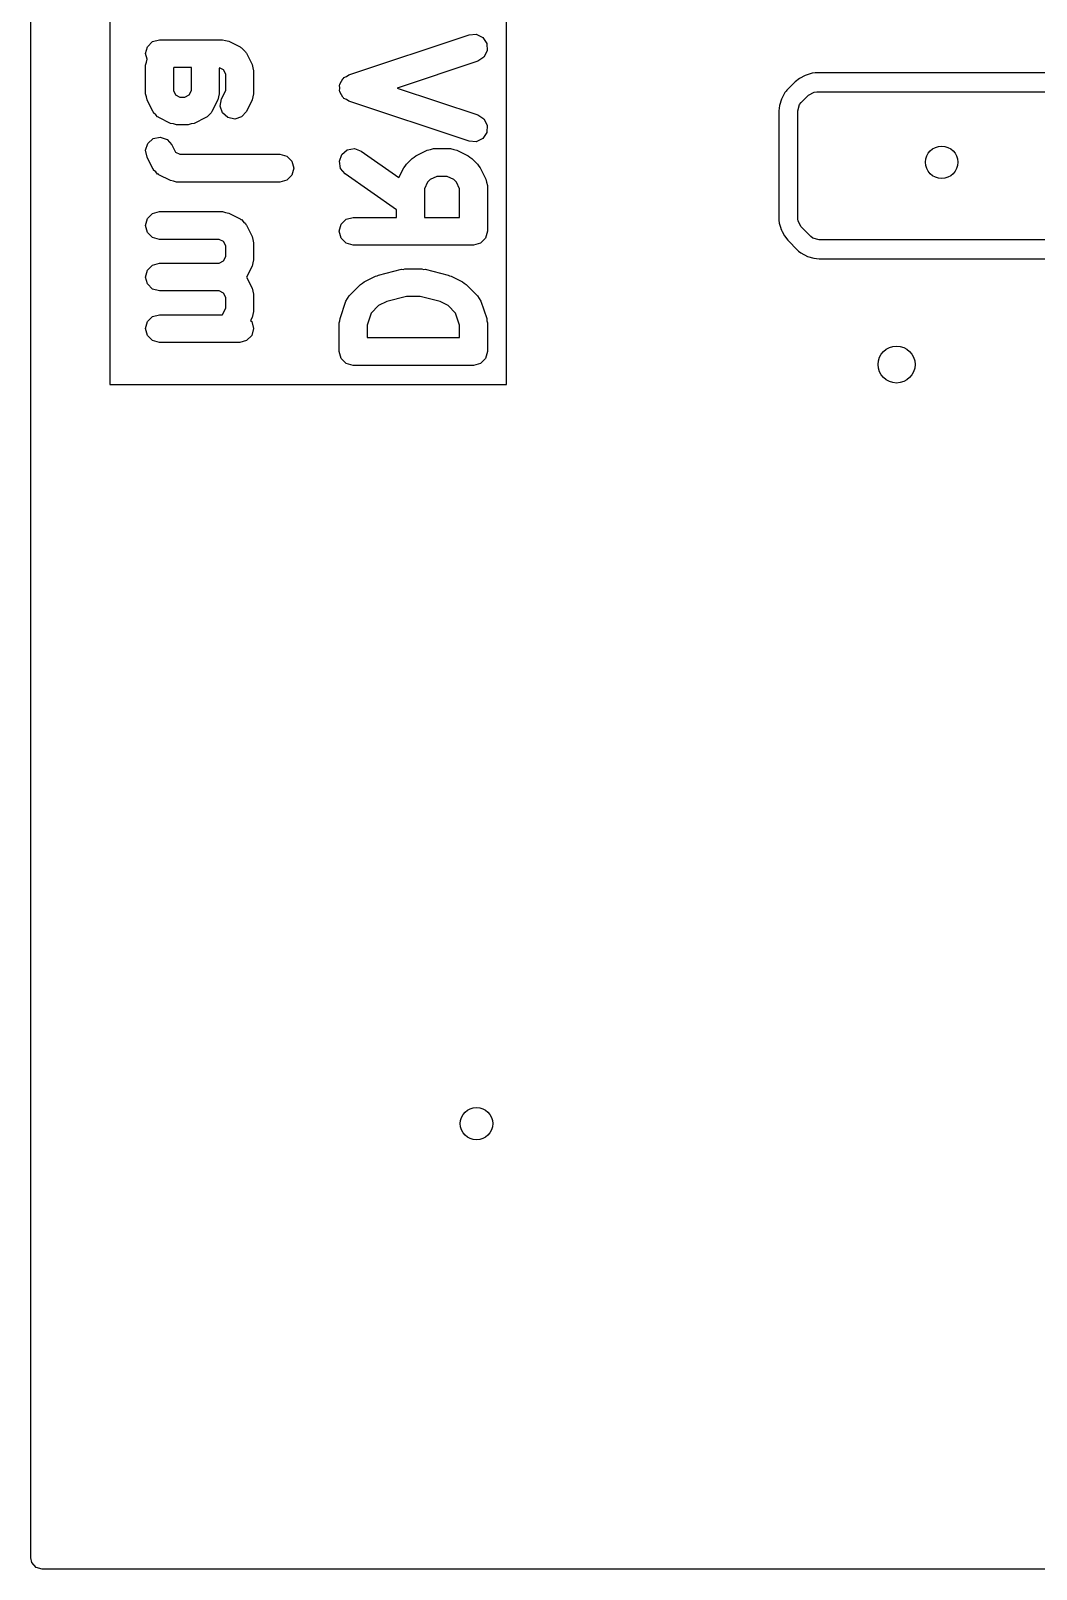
# Model space of a CAD drawing. Extents: x 0.1 to 2.08, y 0.21 to 1.79.
# Drawn here: x 0.102 to 0.529, y 0.21 to 0.865 of the extents above; entities that cross this region are included whole.
import ezdxf

# ---------------------------------------------------------------- set-up
doc = ezdxf.new("R2010")
doc.units = 0
doc.header["$MEASUREMENT"] = 0
doc.layers.add('BLACK', color=7, linetype='CONTINUOUS')

msp = doc.modelspace()

# ---------------------------------------------------------------- linework, layer by layer
at = {"layer": 'BLACK', "linetype": 'CONTINUOUS'}
for p, q in [((0.101752, 0.585954), (0.101752, 1.30054)), ((0.135373, 1.30054), (0.135373, 0.714526)), ((0.304074, 0.714526), (0.304074, 1.16481)), ((0.150579, 0.855268), (0.15137, 0.858221)), ((0.15137, 0.858221), (0.153531, 0.860382)), ((0.153531, 0.860382), (0.156484, 0.861174)), ((0.156484, 0.861174), (0.183293, 0.861174)), ((0.183293, 0.861174), (0.184604, 0.860822)), ((0.184604, 0.860822), (0.185934, 0.86055)), ((0.185934, 0.86055), (0.190809, 0.858113)), ((0.190809, 0.858113), (0.191079, 0.857873)), ((0.191079, 0.857873), (0.191421, 0.857759)), ((0.191421, 0.857759), (0.192208, 0.856872)), ((0.237018, 0.846247), (0.288199, 0.863308)), ((0.288199, 0.863308), (0.291251, 0.863491)), ((0.291251, 0.863491), (0.293985, 0.862124)), ((0.293985, 0.862124), (0.295669, 0.859573)), ((0.295669, 0.859573), (0.295852, 0.856521)), ((0.151191, 0.852982), (0.150579, 0.855268)), ((0.150579, 0.850394), (0.15093, 0.851705)), ((0.15093, 0.851705), (0.151191, 0.852982)), ((0.192208, 0.856872), (0.193096, 0.856085)), ((0.193096, 0.856085), (0.19321, 0.855742)), ((0.19321, 0.855742), (0.19345, 0.855472)), ((0.19345, 0.855472), (0.195887, 0.850598)), ((0.291934, 0.852103), (0.25756, 0.840645)), ((0.294485, 0.853787), (0.291934, 0.852103)), ((0.295852, 0.856521), (0.294485, 0.853787)), ((0.150579, 0.838208), (0.150579, 0.850394)), ((0.162571, 0.849363), (0.16239, 0.849)), ((0.16239, 0.849), (0.16239, 0.839602)), ((0.170076, 0.849363), (0.162571, 0.849363)), ((0.170076, 0.839602), (0.170076, 0.849363)), ((0.182035, 0.849295), (0.181887, 0.849)), ((0.181887, 0.849), (0.181887, 0.838208)), ((0.183766, 0.848429), (0.182035, 0.849295)), ((0.184699, 0.846562), (0.183766, 0.848429)), ((0.184699, 0.839602), (0.184699, 0.846562)), ((0.195887, 0.850598), (0.196159, 0.849268)), ((0.196159, 0.849268), (0.19651, 0.847957)), ((0.19651, 0.847957), (0.19651, 0.838208)), ((0.233937, 0.843502), (0.234467, 0.844563)), ((0.234467, 0.844563), (0.234769, 0.844762)), ((0.234769, 0.844762), (0.234967, 0.845063)), ((0.234967, 0.845063), (0.236028, 0.845594)), ((0.236028, 0.845594), (0.237018, 0.846247)), ((0.428693, 0.844671), (0.426849, 0.843291)), ((0.431107, 0.845989), (0.428693, 0.844671)), ((0.43412, 0.846933), (0.431107, 0.845989)), ((0.435372, 0.847067), (0.43412, 0.846933)), ((0.435373, 0.847067), (0.435372, 0.847067)), ((0.435372, 0.847067), (0.435372, 0.847067)), ((0.435372, 0.847067), (0.435372, 0.847067)), ((0.435805, 0.847091), (0.435373, 0.847067)), ((0.718978, 0.847091), (0.435805, 0.847091)), ((0.15093, 0.836897), (0.150579, 0.838208)), ((0.16239, 0.839602), (0.163323, 0.837735)), ((0.169143, 0.837735), (0.170076, 0.839602)), ((0.181887, 0.838208), (0.181536, 0.836897)), ((0.182886, 0.835974), (0.184699, 0.839602)), ((0.19651, 0.838208), (0.196159, 0.836896)), ((0.2331, 0.841829), (0.233261, 0.842152)), ((0.233171, 0.840645), (0.2331, 0.841829)), ((0.2331, 0.839461), (0.233171, 0.840645)), ((0.233262, 0.839138), (0.2331, 0.839461)), ((0.233261, 0.842152), (0.233283, 0.842512)), ((0.233283, 0.838777), (0.233262, 0.839138)), ((0.233283, 0.842512), (0.233937, 0.843502)), ((0.233937, 0.837788), (0.233283, 0.838777)), ((0.25756, 0.840645), (0.291934, 0.829187)), ((0.422475, 0.838693), (0.421012, 0.835897)), ((0.422996, 0.83934), (0.422475, 0.838693)), ((0.423266, 0.839675), (0.422996, 0.83934)), ((0.423555, 0.839997), (0.423266, 0.839675)), ((0.426849, 0.843291), (0.423555, 0.839997)), ((0.426849, 0.843291), (0.426849, 0.843291)), ((0.426849, 0.843291), (0.426849, 0.843291)), ((0.43257, 0.83757), (0.434984, 0.838888)), ((0.434984, 0.838888), (0.436022, 0.839)), ((0.436022, 0.839), (0.718978, 0.839)), ((0.151202, 0.835567), (0.15093, 0.836897)), ((0.153639, 0.830692), (0.151202, 0.835567)), ((0.163323, 0.837735), (0.16519, 0.836802)), ((0.16519, 0.836802), (0.167276, 0.836802)), ((0.167276, 0.836802), (0.169143, 0.837735)), ((0.181264, 0.835567), (0.178826, 0.830692)), ((0.181536, 0.836897), (0.181264, 0.835567)), ((0.182273, 0.832979), (0.182886, 0.835974)), ((0.183239, 0.830079), (0.182273, 0.832979)), ((0.195887, 0.835567), (0.19345, 0.830692)), ((0.196159, 0.836896), (0.195887, 0.835567)), ((0.234467, 0.836727), (0.233937, 0.837788)), ((0.234768, 0.836528), (0.234467, 0.836727)), ((0.234967, 0.836226), (0.234768, 0.836528)), ((0.236028, 0.835696), (0.234967, 0.836226)), ((0.237018, 0.835042), (0.236028, 0.835696)), ((0.288199, 0.817982), (0.237018, 0.835042)), ((0.420237, 0.833258), (0.419909, 0.830978)), ((0.421012, 0.835897), (0.420237, 0.833258)), ((0.421012, 0.835897), (0.421012, 0.835897)), ((0.428, 0.830978), (0.428775, 0.833617)), ((0.428775, 0.833617), (0.42943, 0.83443)), ((0.42943, 0.83443), (0.43257, 0.83757)), ((0.153879, 0.830422), (0.153639, 0.830692)), ((0.153993, 0.830079), (0.153879, 0.830422)), ((0.15488, 0.829293), (0.153993, 0.830079)), ((0.155667, 0.828405), (0.15488, 0.829293)), ((0.15601, 0.828291), (0.155667, 0.828405)), ((0.15628, 0.828051), (0.15601, 0.828291)), ((0.161155, 0.825614), (0.15628, 0.828051)), ((0.162484, 0.825342), (0.161155, 0.825614)), ((0.163796, 0.824991), (0.162484, 0.825342)), ((0.16867, 0.824991), (0.163796, 0.824991)), ((0.169981, 0.825342), (0.16867, 0.824991)), ((0.171311, 0.825614), (0.169981, 0.825342)), ((0.176185, 0.828051), (0.171311, 0.825614)), ((0.176456, 0.828291), (0.176185, 0.828051)), ((0.176798, 0.828405), (0.176456, 0.828291)), ((0.177585, 0.829293), (0.176798, 0.828405)), ((0.178473, 0.830079), (0.177585, 0.829293)), ((0.178587, 0.830422), (0.178473, 0.830079)), ((0.178826, 0.830692), (0.178587, 0.830422)), ((0.185527, 0.828051), (0.183239, 0.830079)), ((0.188521, 0.827438), (0.185527, 0.828051)), ((0.191421, 0.828405), (0.188521, 0.827438)), ((0.19345, 0.830692), (0.191421, 0.828405)), ((0.291934, 0.829187), (0.294485, 0.827503)), ((0.294485, 0.827503), (0.295852, 0.824769)), ((0.419909, 0.830978), (0.419909, 0.784806)), ((0.428, 0.785022), (0.428, 0.830978)), ((0.151556, 0.81709), (0.153843, 0.819118)), ((0.153843, 0.819118), (0.156838, 0.819731)), ((0.156838, 0.819731), (0.159738, 0.818764)), ((0.159738, 0.818764), (0.161766, 0.816477)), ((0.293985, 0.819166), (0.291251, 0.817799)), ((0.295669, 0.821717), (0.293985, 0.819166)), ((0.295852, 0.824769), (0.295669, 0.821717)), ((0.150589, 0.81419), (0.151556, 0.81709)), ((0.151202, 0.811195), (0.150589, 0.81419)), ((0.161766, 0.816477), (0.163323, 0.813363)), ((0.163323, 0.813363), (0.16519, 0.81243)), ((0.16519, 0.81243), (0.207665, 0.81243)), ((0.207665, 0.81243), (0.210618, 0.811639)), ((0.233003, 0.809475), (0.234048, 0.812348)), ((0.234048, 0.812348), (0.236389, 0.814313)), ((0.236389, 0.814313), (0.2394, 0.814845)), ((0.2394, 0.814845), (0.242272, 0.813799)), ((0.242272, 0.813799), (0.258329, 0.80256)), ((0.26478, 0.811175), (0.265491, 0.811806)), ((0.265491, 0.811806), (0.270365, 0.814243)), ((0.270365, 0.814243), (0.271695, 0.814516)), ((0.271695, 0.814516), (0.273006, 0.814867)), ((0.273006, 0.814867), (0.280318, 0.814867)), ((0.280318, 0.814867), (0.281629, 0.814516)), ((0.281629, 0.814516), (0.282959, 0.814243)), ((0.282959, 0.814243), (0.287833, 0.811806)), ((0.287833, 0.811806), (0.288545, 0.811176)), ((0.291251, 0.817799), (0.288199, 0.817982)), ((0.153639, 0.80632), (0.151202, 0.811195)), ((0.153879, 0.80605), (0.153639, 0.80632)), ((0.153993, 0.805708), (0.153879, 0.80605)), ((0.15488, 0.804921), (0.153993, 0.805708)), ((0.210618, 0.811639), (0.212779, 0.809477)), ((0.212779, 0.809477), (0.213571, 0.806524)), ((0.213571, 0.806524), (0.212779, 0.803571)), ((0.233534, 0.806465), (0.233003, 0.809475)), ((0.235499, 0.804123), (0.233534, 0.806465)), ((0.258329, 0.80256), (0.260413, 0.806728)), ((0.260413, 0.806728), (0.261044, 0.807439)), ((0.261044, 0.807439), (0.261519, 0.808263)), ((0.261519, 0.808263), (0.263956, 0.8107)), ((0.263956, 0.8107), (0.26478, 0.811175)), ((0.288545, 0.811176), (0.289368, 0.8107)), ((0.289368, 0.8107), (0.291805, 0.808263)), ((0.291805, 0.808263), (0.292281, 0.807439)), ((0.292281, 0.807439), (0.292912, 0.806728)), ((0.292912, 0.806728), (0.295349, 0.801854)), ((0.155667, 0.804033), (0.15488, 0.804921)), ((0.15601, 0.803919), (0.155667, 0.804033)), ((0.15628, 0.803679), (0.15601, 0.803919)), ((0.161155, 0.801242), (0.15628, 0.803679)), ((0.162485, 0.80097), (0.161155, 0.801242)), ((0.163796, 0.800619), (0.162485, 0.80097)), ((0.207665, 0.800619), (0.163796, 0.800619)), ((0.210618, 0.80141), (0.207665, 0.800619)), ((0.212779, 0.803571), (0.210618, 0.80141)), ((0.257352, 0.788826), (0.235499, 0.804123)), ((0.270548, 0.800589), (0.269163, 0.797819)), ((0.27163, 0.801671), (0.270548, 0.800589)), ((0.2744, 0.803056), (0.27163, 0.801671)), ((0.278924, 0.803056), (0.2744, 0.803056)), ((0.281694, 0.801671), (0.278924, 0.803056)), ((0.282776, 0.800589), (0.281694, 0.801671)), ((0.284161, 0.797819), (0.282776, 0.800589)), ((0.295349, 0.801854), (0.295621, 0.800524)), ((0.295621, 0.800524), (0.295972, 0.799213)), ((0.295972, 0.799213), (0.295972, 0.779715)), ((0.269163, 0.797819), (0.269163, 0.785621)), ((0.284161, 0.785621), (0.284161, 0.797819)), ((0.15137, 0.785105), (0.153531, 0.787267)), ((0.153531, 0.787267), (0.156484, 0.788058)), ((0.156484, 0.788058), (0.183293, 0.788058)), ((0.183293, 0.788058), (0.184604, 0.787706)), ((0.184604, 0.787706), (0.185934, 0.787434)), ((0.185934, 0.787434), (0.190809, 0.784997)), ((0.235933, 0.784829), (0.238886, 0.785621)), ((0.238886, 0.785621), (0.257352, 0.785621)), ((0.257352, 0.785621), (0.257352, 0.788826)), ((0.269163, 0.785621), (0.284161, 0.785621)), ((0.150579, 0.782152), (0.15137, 0.785105)), ((0.15137, 0.7792), (0.150579, 0.782152)), ((0.153531, 0.777038), (0.15137, 0.7792)), ((0.190809, 0.784997), (0.191079, 0.784758)), ((0.191079, 0.784758), (0.191421, 0.784643)), ((0.191421, 0.784643), (0.192208, 0.783756)), ((0.192208, 0.783756), (0.193096, 0.782969)), ((0.193096, 0.782969), (0.19321, 0.782626)), ((0.19321, 0.782626), (0.19345, 0.782356)), ((0.19345, 0.782356), (0.195887, 0.777482)), ((0.23298, 0.779715), (0.233771, 0.782668)), ((0.233771, 0.776762), (0.23298, 0.779715)), ((0.233771, 0.782668), (0.235933, 0.784829)), ((0.295972, 0.779715), (0.295181, 0.776762)), ((0.419909, 0.784806), (0.419933, 0.784372)), ((0.419933, 0.784372), (0.419933, 0.784372)), ((0.419933, 0.784372), (0.420067, 0.78312)), ((0.420067, 0.78312), (0.420067, 0.783119)), ((0.420067, 0.783119), (0.42072, 0.781037)), ((0.42072, 0.781037), (0.42079, 0.78081)), ((0.42079, 0.78081), (0.421011, 0.780107)), ((0.421011, 0.780107), (0.421011, 0.780107)), ((0.421011, 0.780107), (0.421321, 0.779539)), ((0.421321, 0.779539), (0.422329, 0.777693)), ((0.428112, 0.783984), (0.428, 0.785022)), ((0.42943, 0.78157), (0.428112, 0.783984)), ((0.43357, 0.77743), (0.42943, 0.78157)), ((0.156484, 0.776247), (0.153531, 0.777038)), ((0.181899, 0.776247), (0.156484, 0.776247)), ((0.183766, 0.775313), (0.181899, 0.776247)), ((0.184699, 0.773447), (0.183766, 0.775313)), ((0.184699, 0.768923), (0.184699, 0.773447)), ((0.195887, 0.777482), (0.196159, 0.776152)), ((0.196159, 0.776152), (0.19651, 0.774841)), ((0.19651, 0.774841), (0.19651, 0.767529)), ((0.235933, 0.774601), (0.233771, 0.776762)), ((0.238886, 0.77381), (0.235933, 0.774601)), ((0.263258, 0.77381), (0.238886, 0.77381)), ((0.290067, 0.77381), (0.263258, 0.77381)), ((0.293019, 0.774601), (0.290067, 0.77381)), ((0.295181, 0.776762), (0.293019, 0.774601)), ((0.422329, 0.777693), (0.422329, 0.777693)), ((0.422329, 0.777693), (0.422329, 0.777692)), ((0.422329, 0.777692), (0.423709, 0.77585)), ((0.423709, 0.77585), (0.423709, 0.77585)), ((0.423709, 0.77585), (0.423709, 0.775849)), ((0.423709, 0.775849), (0.423709, 0.775849)), ((0.423709, 0.775849), (0.428003, 0.771556)), ((0.434383, 0.776775), (0.43357, 0.77743)), ((0.437022, 0.776), (0.434383, 0.776775)), ((0.683, 0.776), (0.437022, 0.776)), ((0.153531, 0.765332), (0.156484, 0.766123)), ((0.156484, 0.766123), (0.181899, 0.766123)), ((0.181899, 0.766123), (0.183766, 0.767056)), ((0.183766, 0.767056), (0.184699, 0.768923)), ((0.196159, 0.766218), (0.195887, 0.764888)), ((0.19651, 0.767529), (0.196159, 0.766218)), ((0.428003, 0.771556), (0.428003, 0.771556)), ((0.428003, 0.771556), (0.428325, 0.771266)), ((0.428325, 0.771266), (0.428325, 0.771266)), ((0.428325, 0.771266), (0.429306, 0.770475)), ((0.429306, 0.770475), (0.432103, 0.769012)), ((0.432103, 0.769012), (0.434742, 0.768237)), ((0.434742, 0.768237), (0.434742, 0.768237)), ((0.434742, 0.768237), (0.434743, 0.768237)), ((0.434743, 0.768237), (0.437022, 0.767909)), ((0.437022, 0.767909), (0.677627, 0.767909)), ((0.150579, 0.760218), (0.15137, 0.76317)), ((0.15137, 0.757265), (0.150579, 0.760218)), ((0.15137, 0.76317), (0.153531, 0.765332)), ((0.195887, 0.764888), (0.193552, 0.760218)), ((0.193552, 0.760218), (0.195887, 0.755547)), ((0.243556, 0.758188), (0.248431, 0.760625)), ((0.248431, 0.760625), (0.249069, 0.760756)), ((0.249069, 0.760756), (0.249639, 0.761072)), ((0.249639, 0.761072), (0.259388, 0.76351)), ((0.259388, 0.76351), (0.260117, 0.763497)), ((0.260117, 0.763497), (0.26082, 0.763686)), ((0.26082, 0.763686), (0.268132, 0.763686)), ((0.268132, 0.763686), (0.268836, 0.763497)), ((0.268836, 0.763497), (0.269564, 0.763509)), ((0.269564, 0.763509), (0.279313, 0.761072)), ((0.279313, 0.761072), (0.279883, 0.760756)), ((0.279883, 0.760756), (0.280522, 0.760625)), ((0.280522, 0.760625), (0.285396, 0.758188)), ((0.153531, 0.755103), (0.15137, 0.757265)), ((0.156484, 0.754312), (0.153531, 0.755103)), ((0.181899, 0.754312), (0.156484, 0.754312)), ((0.183766, 0.753379), (0.181899, 0.754312)), ((0.184699, 0.751512), (0.183766, 0.753379)), ((0.195887, 0.755547), (0.196159, 0.754217)), ((0.196159, 0.754217), (0.19651, 0.752906)), ((0.19651, 0.752906), (0.19651, 0.745594)), ((0.237147, 0.752207), (0.242021, 0.757082)), ((0.242021, 0.757082), (0.242845, 0.757557)), ((0.242845, 0.757557), (0.243556, 0.758188)), ((0.285396, 0.758188), (0.286108, 0.757557)), ((0.286108, 0.757557), (0.286931, 0.757082)), ((0.286931, 0.757082), (0.291805, 0.752207)), ((0.183314, 0.744218), (0.184699, 0.746989)), ((0.184699, 0.746989), (0.184699, 0.751512)), ((0.233283, 0.742587), (0.23572, 0.749899)), ((0.23572, 0.749899), (0.236468, 0.751032)), ((0.236468, 0.751032), (0.237147, 0.752207)), ((0.249695, 0.748053), (0.246484, 0.744841)), ((0.253133, 0.749771), (0.249695, 0.748053)), ((0.261547, 0.751875), (0.253133, 0.749771)), ((0.267405, 0.751875), (0.261547, 0.751875)), ((0.27582, 0.749771), (0.267405, 0.751875)), ((0.279257, 0.748053), (0.27582, 0.749771)), ((0.282468, 0.744841), (0.279257, 0.748053)), ((0.291805, 0.752207), (0.292484, 0.751032)), ((0.292484, 0.751032), (0.293232, 0.749899)), ((0.293232, 0.749899), (0.295669, 0.742587)), ((0.150579, 0.738283), (0.15137, 0.741236)), ((0.15137, 0.741236), (0.153531, 0.743397)), ((0.153531, 0.743397), (0.156484, 0.744188)), ((0.156484, 0.744188), (0.183284, 0.744188)), ((0.183284, 0.744188), (0.183314, 0.744218)), ((0.195887, 0.742953), (0.195258, 0.741696)), ((0.195258, 0.741696), (0.195719, 0.741236)), ((0.195719, 0.741236), (0.19651, 0.738283)), ((0.196159, 0.744283), (0.195887, 0.742953)), ((0.19651, 0.745594), (0.196159, 0.744283)), ((0.23298, 0.74072), (0.233226, 0.741638)), ((0.23298, 0.728534), (0.23298, 0.74072)), ((0.233226, 0.741638), (0.233283, 0.742587)), ((0.246484, 0.744841), (0.244791, 0.739762)), ((0.244791, 0.739762), (0.244791, 0.734439)), ((0.284161, 0.739762), (0.282468, 0.744841)), ((0.284161, 0.734439), (0.284161, 0.739762)), ((0.295669, 0.742587), (0.295726, 0.741638)), ((0.295726, 0.741638), (0.295972, 0.74072)), ((0.295972, 0.74072), (0.295972, 0.728534)), ((0.15137, 0.73533), (0.150579, 0.738283)), ((0.153531, 0.733168), (0.15137, 0.73533)), ((0.156484, 0.732377), (0.153531, 0.733168)), ((0.193558, 0.733168), (0.190605, 0.732377)), ((0.195719, 0.73533), (0.193558, 0.733168)), ((0.19651, 0.738283), (0.195719, 0.73533)), ((0.244791, 0.734439), (0.284161, 0.734439)), ((0.190605, 0.732377), (0.156484, 0.732377)), ((0.233771, 0.725581), (0.23298, 0.728534)), ((0.295972, 0.728534), (0.295181, 0.725581)), ((0.235933, 0.72342), (0.233771, 0.725581)), ((0.238886, 0.722628), (0.235933, 0.72342)), ((0.290067, 0.722628), (0.238886, 0.722628)), ((0.293019, 0.72342), (0.290067, 0.722628)), ((0.295181, 0.725581), (0.293019, 0.72342)), ((0.135373, 0.714526), (0.304074, 0.714526)), ((0.101752, 0.304852), (0.101752, 0.585954)), ((0.101752, 0.215295), (0.101752, 0.304852)), ((0.102193, 0.213267), (0.101752, 0.215295)), ((0.103995, 0.211188), (0.102193, 0.213267)), ((0.106634, 0.210413), (0.103995, 0.211188)), ((2.07604, 0.210413), (0.106634, 0.210413))]:
    msp.add_line(p, q, dxfattribs=at)
at = {"layer": 'BLACK'}
for centre, radius in [((0.489173, 0.809055), 0.00689), ((0.47, 0.723), 0.007874), ((0.291339, 0.4), 0.00689)]:
    msp.add_circle(centre, radius, dxfattribs=at)

doc.saveas('drawing.dxf')
